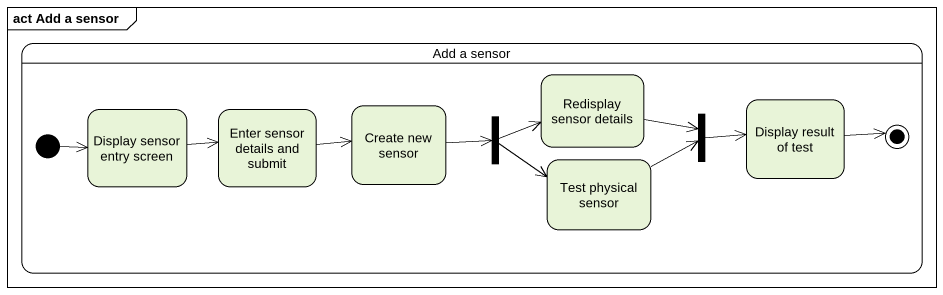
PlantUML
@startuml
mainframe act Add a sensor
hide empty description
state "Add a sensor" as Add_a_sensor {
  state "Redisplay sensor details" as Redisplay_sensor_details
  state "Display sensor entry screen" as Display_sensor_entry_screen
  state "Enter sensor details and submit" as Enter_sensor_details_and
  state "Create new sensor" as Create_new_sensor
  state fork1 <<fork>>
  state fork2 <<join>>
  state "Display result of test" as Display_result_of_test
  state "Test physical sensor" as Test_physical_sensor
  [*] -right-> Display_sensor_entry_screen
  Display_result_of_test -right-> [*]
}
Redisplay_sensor_details -right-> fork2
Display_sensor_entry_screen -right-> Enter_sensor_details_and
Enter_sensor_details_and -right-> Create_new_sensor
Create_new_sensor -right-> fork1
fork1 -right-> Redisplay_sensor_details
fork1 -right-> Test_physical_sensor
fork2 -right-> Display_result_of_test
Test_physical_sensor -right-> fork2
@enduml
